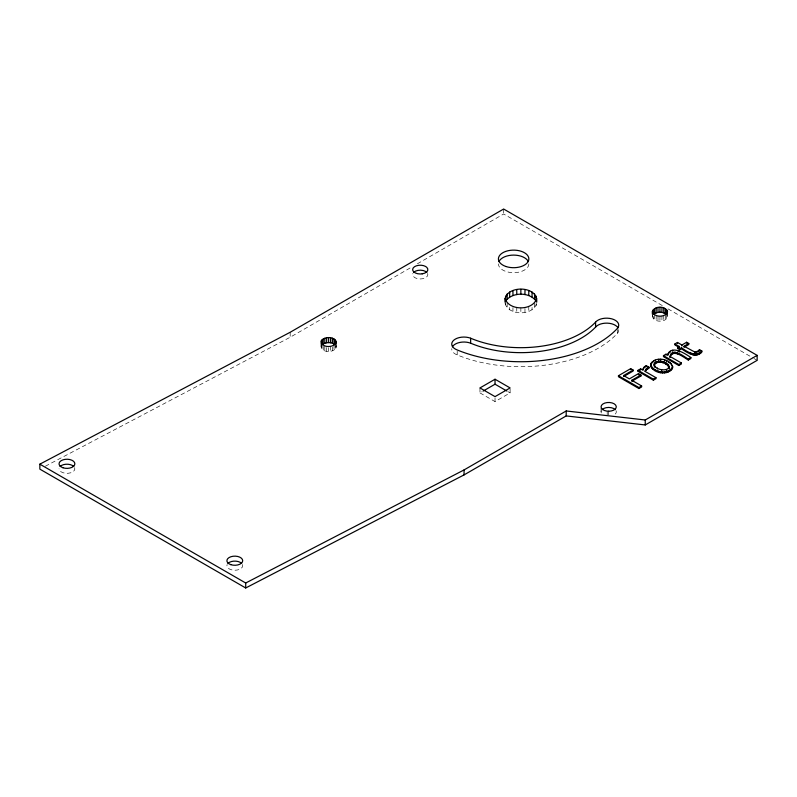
<?xml version="1.0" encoding="UTF-8"?>
<svg xmlns="http://www.w3.org/2000/svg" width="797" height="797" viewBox="0 0 797 797"><rect width="100%" height="100%" fill="white"/><g stroke="black" fill="none" stroke-linecap="round" stroke-linejoin="round"><path stroke-width="0.6" stroke-dasharray="3.98 2.99" d="M336.234 343.288C339.661 352.872 320.822 354.496 321.271 345.878M505.039 303.448C508.745 315.961 532.984 315.961 536.69 303.448M652.613 315.522C651.667 323.064 668.255 323.064 667.308 315.522M45.339 466.235L290.178 337.241L410.923 267.523M417.399 263.787L503.644 213.995L662.626 305.769M479.973 387.93L479.973 392.901L482.125 391.656M479.973 392.901L495.037 401.598L510.1 392.901L510.1 387.93M667.996 308.867L752.856 357.863M753.932 358.481L757.15 360.344M507.948 391.656L510.1 392.901M335.975 345.878L336.234 347.014M667.308 312.822L667.308 317.794M666.551 313.888L666.551 318.86M665.336 314.795L665.336 319.766M663.762 315.492L663.762 320.464M661.928 315.931L661.928 320.902M659.956 316.08L659.956 321.052M657.993 315.931L657.993 320.902M656.16 315.492L656.16 320.464M654.576 314.795L654.576 319.766M653.371 316.369L653.371 318.86M652.613 312.822L652.613 317.794M617.526 329.5L617.526 333.226A109.558 63.252 0 0 1 457.199 354.924A12.184 7.034 0 0 1 451.76 348.628M608.669 411.242L608.669 414.978M607.204 411.132L607.204 414.858M601.068 408.094L601.068 411.82M536.152 303.328L536.152 305.809M534.568 303.039L534.568 308.011M532.057 307.423L532.057 309.903M528.78 306.387L528.78 311.358M524.964 308.539L524.964 312.275M520.859 307.612L520.859 312.583M516.765 307.303L516.765 312.275M512.949 307.632L512.949 311.358M509.672 307.423L509.672 309.903M507.161 303.039L507.161 308.011M505.577 300.838L505.577 305.809M503.644 209.023L503.644 213.995M495.037 397.872L495.037 401.598M457.199 351.198L457.199 354.924M335.975 345.669L335.975 348.15M335.208 344.244L335.208 349.206M334.003 345.151L334.003 350.122M332.429 347.093L332.429 350.819M330.586 346.287L330.596 351.258M328.623 347.681L328.623 351.407M326.65 347.532L326.65 351.258M324.817 345.848L324.817 350.819M323.243 346.396L323.243 350.122M322.028 344.244L322.028 349.206M321.271 343.178L321.271 348.15M321.012 343.288L321.012 347.014M290.178 332.269L290.178 337.241M427.6 273.431A7.611 4.393 0 0 1 422.221 278.811L420.248 278.96A7.611 4.393 0 0 1 412.896 273.431M618.701 329.649A12.184 7.034 0 0 1 617.526 333.226M528.849 263.887A15.213 8.787 0 0 1 513.637 272.674A15.213 8.787 0 0 1 498.424 263.887M616.021 410.684A7.611 4.393 0 0 1 615.264 414.022M601.327 412.956A7.611 4.393 0 0 1 601.327 410.684M74.589 467.59A7.91 4.573 0 0 1 67.974 473.298A7.91 4.573 0 0 1 59.028 468.775M242.437 564.495A7.91 4.573 0 0 1 234.796 570.253A7.91 4.573 0 0 1 227.155 564.495"/><path stroke-width="1.2" d="M650.681 365.982C651.747 355.542 671.154 357.983 672.608 367.138C669.938 376.682 650.501 373.753 650.77 363.86M672.519 368.254L672.608 366.142M645.241 370.406L645.072 371.402L655.971 377.698L655.971 378.685L653.381 380.179L638.038 371.312L638.038 370.326L640.619 368.832L642.9 370.147L643.597 367.706L646.257 365.674L648.947 367.228C649.196 369.35 645.401 369.021 645.241 371.392L646.367 368.702L648.947 367.228M690.869 357.544C686.028 354.157 671.044 343.945 667.747 355.133L666.043 354.157L663.463 355.641L663.463 356.638L678.805 365.504L681.395 364.01L681.395 363.014L669.928 356.398C672.708 347.024 684.075 356.697 688.289 359.029L690.869 357.544L690.869 358.54L688.289 360.025C684.075 357.694 672.708 348.02 669.928 357.395L669.928 356.398M321.271 340.907C320.753 347.781 332.957 348.11 335.975 343.178C336.493 336.304 324.289 335.985 321.271 340.907L321.271 343.387M505.039 302.202C502.927 284.718 538.802 284.718 536.69 302.202M536.69 298.476C532.984 310.999 508.745 310.999 505.039 298.476M652.354 311.687C654.138 305.669 665.784 305.669 667.567 311.687C665.784 317.704 654.138 317.704 652.354 311.687L652.354 314.177M655.114 366.331C657.336 370.794 671.771 371.731 668.115 364.797C665.385 359.836 650.731 359.646 655.114 367.327L654.068 364.09M669.131 366.321L668.912 368.712L668.912 367.716M669.171 368.035C667.896 362.565 655.921 359.218 654.098 365.793M643.597 368.702L643.159 369.758L643.159 368.772M669.191 352.005L667.986 354.944L667.986 353.948M650.77 364.857L651.279 362.804M650.681 364.986C654.088 372.617 667.876 374.819 672.519 367.268M536.152 296.115L536.152 301.077C529.427 291.861 512.302 291.861 505.577 301.077L505.577 296.115M678.436 346.974L674.91 344.942L674.91 343.945L677.49 342.451L681.903 345.001L686.655 342.252L688.797 343.487L688.797 344.483L684.045 347.233L684.045 346.237L694.675 351.965L697.813 351.268L699.547 349.694L701.868 351.039L701.868 352.035C696 358.78 686.855 352.563 681.455 348.717L679.711 349.734L677.57 348.488L677.57 347.502L679.313 346.486L679.313 347.482M677.57 347.502L679.711 348.737L681.455 347.731C686.855 351.567 696 357.783 701.868 351.039M335.208 339.851L335.208 344.822C331.572 341.863 325.674 341.863 322.028 344.822L322.028 339.851M666.551 309.495L666.551 314.466C662.905 311.507 657.017 311.507 653.371 314.466L653.371 309.495M495.037 379.233L479.973 387.93L495.037 396.627L510.1 387.93L495.037 379.233L495.037 384.204L506.872 391.038M483.201 391.038L495.037 384.204M633.117 370.057L623.593 375.556L629.361 378.884L638.487 373.614L640.908 375.008L640.908 376.005L631.782 381.275L631.782 380.279L641.635 385.967L641.635 386.963L638.915 388.537L618.452 376.722L618.452 375.726L630.696 368.652L633.117 370.057L633.117 371.043L623.593 376.543M39.85 464.163L245.705 583.005L464.053 469.931L566.199 410.963L645.241 419.989L757.15 355.372L503.644 209.023L290.178 332.269L39.85 464.163L39.85 469.124L245.705 587.977L464.053 474.902L566.199 415.924L645.241 424.96L757.15 360.344L757.15 355.372M638.038 371.312L640.619 369.828L640.619 368.832M684.045 346.237L688.797 343.487M631.782 380.279L640.908 375.008M618.452 375.726L638.915 387.541L641.635 385.967M638.038 370.326L653.381 379.183L655.971 377.698M663.463 355.641L678.805 364.508L681.395 363.014M674.91 343.945L679.313 346.486M640.908 376.005L638.487 374.61L638.487 373.614M426.843 272.365L425.628 271.458A7.611 4.393 0 0 0 413.663 272.365M672.26 365.992L672.608 367.138M700.712 352.075L700.712 353.071M699.547 349.694L699.547 350.69M699.397 349.783L699.397 350.78M699.447 352.941L699.447 353.938M698.849 350.451L698.849 351.447M698.371 353.469L698.371 354.466M697.813 351.268L697.813 352.264M697.265 353.858L697.265 354.844M696.16 351.945L696.16 352.941M696.12 354.077L696.12 355.073M695.402 352.035L695.402 353.021M694.944 354.147L694.944 355.143M694.675 351.965L694.675 352.961M693.739 354.047L693.739 355.044M692.513 353.768L692.513 354.765M691.248 353.3L691.248 354.286M689.963 352.643L689.963 353.629M688.289 359.029L688.289 360.025M686.655 342.252L686.655 343.248M681.903 345.001L681.903 345.988M681.455 347.731L681.455 348.717M679.711 348.737L679.711 349.734M679.502 351.069L679.502 352.065M678.805 364.508L678.805 365.504M678.098 350.531L678.098 351.527M677.49 342.451L677.49 343.447M677.47 352.912L677.47 353.898M675.617 352.294L675.617 353.28M674.74 352.214L674.74 353.21M673.883 352.304L673.883 353.3M673.007 352.563L673.007 353.559M672.668 350.272L672.668 351.258M672.06 353.031L672.06 354.017M672.01 368.314L672.01 369.31M671.453 363.86L671.453 364.857M671.213 353.669L671.213 354.665M671.084 369.31L671.084 370.306M670.586 354.476L670.586 355.462M670.277 351.218L670.277 352.214M670.197 362.735L670.197 363.731M669.739 370.236L669.739 371.233M668.783 365.574L668.783 366.57M668.444 352.912L668.444 353.898M668.484 361.609L668.484 362.605M668.115 364.797L668.115 365.783M668.085 371.033L668.085 372.03M667.308 310.551L667.308 314.277M666.551 360.623L666.551 361.619M666.471 369.449L666.471 370.436M666.332 371.571L666.332 372.568M666.043 354.157L666.043 355.143M665.824 363.153L665.824 364.149M665.336 308.588L665.336 313.55M664.598 359.905L664.598 360.902M664.479 371.86L664.479 372.847M663.762 307.881L663.762 312.852M662.955 361.808L662.955 362.804M662.526 371.89L662.526 372.876M661.928 307.443L661.928 312.414M661.6 361.42L661.6 362.416M661.6 369.678L661.6 370.675M660.633 359.238L660.633 360.234M660.534 371.661L660.534 372.657M660.305 361.22L660.305 362.217M659.956 307.293L659.956 312.265M659.069 361.2L659.069 362.197M658.691 359.288L658.691 360.274M658.581 371.203L658.581 372.189M657.993 307.443L657.993 312.414M657.904 361.35L657.904 362.346M657.435 367.995L657.435 368.981M656.798 361.679L656.798 362.665M656.658 370.485L656.658 371.482M656.16 307.881L656.16 312.852M655.762 362.167L655.762 363.163M655.144 360.105L655.144 361.101M654.905 362.765L654.905 363.761M654.775 369.529L654.775 370.525M654.576 308.588L654.576 313.55M654.337 363.412L654.337 364.398M654.447 365.554L654.447 366.54M653.54 360.882L653.54 361.878M653.381 379.183L653.381 380.179M653.072 368.413L653.072 369.409M652.613 310.551L652.613 313.042M652.195 361.808L652.195 362.804M651.826 367.287L651.826 368.274M651.029 366.142L651.029 367.138M648.808 367.307L648.808 368.304M648.091 367.606L648.091 368.593M647.294 368.035L647.294 369.031M646.367 368.702L646.367 369.698M646.257 365.674L646.257 366.67M645.68 369.499L645.68 370.495M645.241 419.989L645.241 424.96M645.122 366.231L645.122 367.228M644.255 366.879L644.255 367.875M638.915 387.541L638.915 388.537M630.696 368.652L630.696 369.649M595.578 322.137A85.209 49.195 0 0 1 470.638 338.217A12.184 7.034 0 0 0 453.752 340.209A12.184 7.034 0 0 0 457.199 349.953A109.558 63.252 0 0 0 617.526 328.254A12.184 7.034 0 0 0 611.847 318.86A12.184 7.034 0 0 0 595.578 322.137L595.578 327.109A85.209 49.195 0 0 1 470.638 343.188A12.184 7.034 0 0 0 452.367 346.834M566.199 410.963L566.199 415.924M534.568 293.904L534.568 298.875M532.057 292.011L532.057 296.982M528.78 290.566L528.78 295.528M524.964 289.65L524.964 294.621M520.859 289.341L520.859 294.312M516.765 289.65L516.765 294.621M512.949 290.566L512.949 295.528M509.672 292.011L509.672 296.982M507.161 293.904L507.161 298.875M470.638 338.217L470.638 343.188M464.053 469.931L464.053 474.902M335.975 340.907L335.975 343.387M334.003 338.934L334.003 343.905M332.429 338.237L332.429 343.208M330.586 337.798L330.596 342.77M328.623 337.649L328.623 342.62M326.65 337.798L326.65 342.77M324.817 338.237L324.817 343.208M323.243 338.934L323.243 343.905M245.705 583.005L245.705 587.977M595.578 327.109A12.184 7.034 0 0 1 607.244 323.144A12.184 7.034 0 0 1 618.054 327.846M498.942 261.605A15.213 8.787 0 0 1 513.637 255.1A15.213 8.787 0 0 1 528.331 261.605M602.084 409.628A7.611 4.393 0 0 1 615.264 409.628M60.094 466.484A7.91 4.573 0 0 1 73.792 466.484M227.942 563.399A7.91 4.573 0 0 1 241.65 563.399M422.221 273.839L420.248 273.989A7.611 4.393 0 0 1 413.225 267.912A7.611 4.393 0 0 1 425.628 266.487L426.843 267.403A7.611 4.393 0 0 1 422.221 273.839M608.669 411.242L606.706 411.093A7.611 4.393 0 0 1 602.841 404.029A7.611 4.393 0 0 1 615.573 404.996A7.611 4.393 0 0 1 608.669 411.242M506.025 266.527A15.213 8.787 0 0 0 528.849 258.915A15.213 8.787 0 0 0 506.025 251.304A15.213 8.787 0 0 0 506.025 266.527M62.983 467.759A7.91 4.573 0 0 0 74.858 463.804A7.91 4.573 0 0 0 62.983 459.849A7.91 4.573 0 0 0 62.983 467.759M230.841 564.665A7.91 4.573 0 0 0 242.706 560.709A7.91 4.573 0 0 0 230.841 556.754A7.91 4.573 0 0 0 230.841 564.665"/></g></svg>
